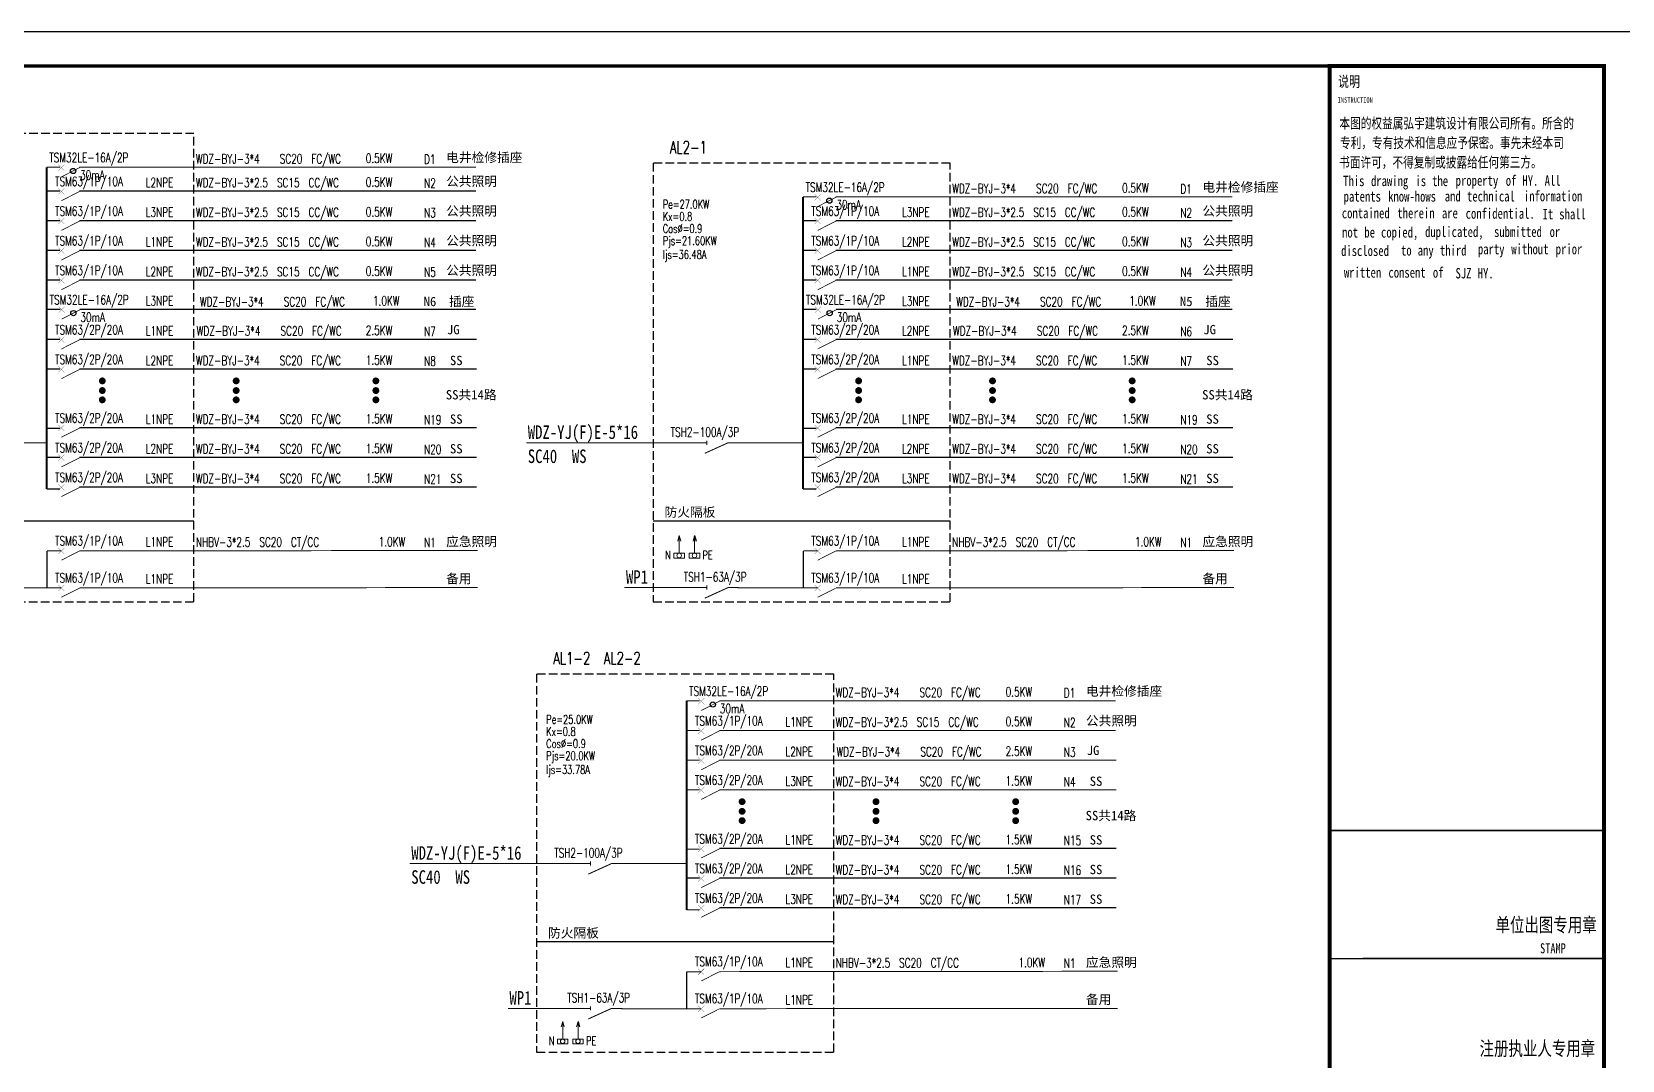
# Model space of a CAD drawing. Extents: x 552102 to 973302, y -80747 to 40012826.
# Drawn here: x 673473 to 719832, y 228739 to 258722 of the extents above; entities that cross this region are included whole.
import ezdxf
from ezdxf.enums import TextEntityAlignment as Align

# ---------------------------------------------------------------- set-up
doc = ezdxf.new("R2010")
doc.units = 0
doc.header["$LTSCALE"] = 1000
doc.header["$MEASUREMENT"] = 0
doc.linetypes.add('DASH', pattern=[0.35, 0.25, -0.1])
for name, color, linetype in [('51', 7, 'Continuous'), ('A', 3, 'Continuous'), ('D1', 7, 'Continuous'), ('DOTLN', 2, 'DASH'), ('ELEMENT', 3, 'Continuous'), ('LIN', 7, 'Continuous'), ('TEL_TEXT', 7, 'Continuous'), ('TERM', 2, 'Continuous'), ('TK', 126, 'Continuous'), ('TWT_TITLE', 7, 'Continuous'), ('WIRE-照明', 1, 'Continuous'), ('电气', 7, 'Continuous')]:
    doc.layers.add(name, color=color, linetype=linetype)
doc.layers.add('电气设计', color=3, linetype='Continuous', lineweight=20)
doc.styles.add('-宋体', font='', dxfattribs={"width": 0.8})
doc.styles.add('1030', font='COMPLEX.shx', dxfattribs={"width": 0.7, "bigfont": 'hztxt.shx'})
doc.styles.add('ROMANT', font='romant__.ttf', dxfattribs={"height": 6})
doc.styles.get("Standard").update_dxf_attribs({"font": 'gbenor.shx', "bigfont": 'gbcbig.shx'})
doc.styles.add('宋体', font='', dxfattribs={"width": 0.7})
doc.styles.get('-宋体').set_extended_font_data('SimSun')
doc.styles.get('宋体').set_extended_font_data('SimSun')

# ---------------------------------------------------------------- blocks, each defined once
blk = doc.blocks.new('1107AA')
at = {"color": 3, "linetype": 'Continuous'}
for points, const_width in [([(0, -7.5), (-3.79, 0)], 0.3), ([(-1.25, 1.25), (1.25, -1.25)], 0.1), ([(1.25, 1.25), (-1.25, -1.25)], 0.1)]:
    blk.add_lwpolyline(points, dxfattribs=dict(at, const_width=const_width))
blk = doc.blocks.new('fgrtgw')
at = {"layer": '电气设计', "color": 0, "linetype": 'Continuous'}
for p, q in [((145945, 587685), (145877, 587430)), ((145945, 586881), (145945, 587685)), ((145945, 587685), (146013, 587431))]:
    blk.add_line(p, q, dxfattribs=at)
blk.add_lwpolyline([(145709, 586881), (146182, 586881), (146182, 586667), (145709, 586667)], close=True, dxfattribs=at)
blk.add_circle((145945, 586781), 100, dxfattribs=at)
blk = doc.blocks.new('fgrwgr')
at = {"layer": '51', "color": 0, "linetype": 'Continuous'}
blk.add_line((146715, 587685), (146783, 587431), dxfattribs=at)
at = {"layer": '电气设计', "color": 0, "linetype": 'Continuous'}
for p, q in [((146715, 587685), (146647, 587430)), ((146715, 586881), (146715, 587685))]:
    blk.add_line(p, q, dxfattribs=at)
blk.add_lwpolyline([(146479, 586881), (146952, 586881), (146952, 586667), (146479, 586667)], close=True, dxfattribs=at)
blk.add_circle((146715, 586781), 100, dxfattribs=at)
blk = doc.blocks.new('SFGSRG')
at = {"layer": '电气', "color": 3, "xscale": 0.8999999999068677, "yscale": 0.900000000372529, "zscale": 0.9}
for name, p in [('fgrtgw', (-218270, -333376)), ('fgrwgr', (-218338, -333376))]:
    blk.add_blockref(name, p, dxfattribs=at)
at = {"layer": '电气', "color": 3, "style": '1030', "width": 0.7}
for s, p in [('N', (-87488, 194573)), ('PE', (-85968, 194573))]:
    blk.add_text(s, height=350, dxfattribs=at).set_placement(p)
blk = doc.blocks.new('$element$00000519')
at = {"const_width": 0.0233}
for points in [[(0, 0), (0, -0.25)], [(0, -1), (0, -0.75), (-0.25, -0.2)], [(-0.05, -0.25), (0.05, -0.25)]]:
    blk.add_lwpolyline(points, dxfattribs=at)
at = {"flags": 9}
blk.add_attdef('S', (0, 0), '', height=0.00000667, dxfattribs=at)
blk = doc.blocks.new('电气图框')
at = {"layer": 'TK'}
for p, q in [((375932, 251356), (375932, 298415)), ((383932, 286473), (375932, 286473)), ((375932, 286473), (383932, 286473)), ((383904, 282735), (376902, 282735))]:
    blk.add_line(p, q, dxfattribs=at)
at = {"layer": 'TK', "const_width": 118}
blk.add_lwpolyline([(375932, 308756), (383932, 308756), (383932, 251356), (375932, 251356)], close=True, dxfattribs=at)
at = {"layer": 'TK', "const_width": 40}
for points in [[(375932, 286473), (383932, 286473)], [(375932, 282735), (383904, 282735)]]:
    blk.add_lwpolyline(points, dxfattribs=at)
at = {"layer": 'TK', "color": 9, "style": '-宋体', "width": 0.75}
blk.add_text('说明', height=312.7, dxfattribs=at).set_placement((376180, 308150))
at = {"layer": 'TK', "style": '-宋体', "width": 0.75}
for s, height, p in [('INSTRUCTION', 151.95, (376169, 307690)), ('本图的权益属弘宇建筑设计有限公司所有。所含的', 303.8, (376220, 306938)), ('专利，专有技术和信息应予保密。事先未经本司', 303.8, (376236, 306368)), ('书面许可，不得复制或披露给任何第三方。', 303.8, (376212, 305800)), ('This', 303.8, (376329, 305256)), ('drawing', 303.8, (377139, 305256)), ('is', 303.8, (378436, 305256)), ('the', 303.8, (378922, 305256)), ('property', 303.8, (379609, 305267)), ('of', 303.8, (381068, 305267)), ('HY.', 303.8, (381554, 305267)), ('All', 303.8, (382202, 305267)), ('patents', 303.8, (376343, 304804)), ('know-hows', 303.8, (377639, 304804)), ('and', 303.8, (379290, 304809)), ('technical', 303.8, (379938, 304809)), ('information', 303.8, (381596, 304815)), ('contained', 303.8, (376289, 304318)), ('therein', 303.8, (377909, 304318)), ('confidential.', 303.8, (379899, 304306)), ('It', 303.8, (382141, 304289)), ('shall', 303.8, (382627, 304289)), ('are', 303.8, (379206, 304318)), ('not', 303.8, (376297, 303758)), ('be', 303.8, (376946, 303758)), ('copied,', 303.8, (377432, 303758)), ('duplicated,', 303.8, (378716, 303772)), ('submitted', 303.8, (380726, 303774)), ('or', 303.8, (382347, 303774)), ('disclosed', 303.8, (376267, 303220)), ('to', 303.8, (378015, 303232)), ('any', 303.8, (378501, 303232)), ('third', 303.8, (379149, 303232)), ('party', 303.8, (380257, 303269)), ('without', 303.8, (381229, 303269)), ('prior', 303.8, (382525, 303269)), ('written', 303.8, (376352, 302587)), ('consent', 303.8, (377648, 302587)), ('of', 303.8, (378944, 302587)), ('SJZ', 303.8, (379603, 302565)), ('HY.', 303.8, (380251, 302565)), ('单位出图专用章', 411.8, (380770, 283512)), ('STAMP', 294.1, (382068, 282888)), ('注册执业人专用章', 411.8, (380304, 279908))]:
    blk.add_text(s, height=height, dxfattribs=at).set_placement(p)
blk = doc.blocks.new('$TelecSys$00000011')
at = {"const_width": 0.5}
blk.add_lwpolyline([(-0.25, 0, 1), (0.25, 0, 1)], format="xyb", close=True, dxfattribs=at)

msp = doc.modelspace()

# ---------------------------------------------------------------- linework, layer by layer
for p, q in [((669539, 244463), (678198, 244463)), ((691585, 244463), (700243, 244463)), ((688189, 232195), (696847, 232195))]:
    msp.add_line(p, q)
at = {"color": 4, "const_width": 28.6}
for points in [[(671734, 246742), (673909, 246742)], [(687885, 246742), (692843, 246742)], [(693780, 246742), (695955, 246742)], [(674334, 243588), (673915, 243588)], [(674870, 243588), (686472, 243599)], [(696380, 243588), (695960, 243588)], [(696916, 243588), (708517, 243599)], [(673915, 242507), (672006, 242507)], [(674334, 242507), (673915, 242507)], [(674870, 242507), (686472, 242519)], [(690747, 242519), (692843, 242519)], [(695960, 242507), (694052, 242507)], [(696380, 242507), (695960, 242507)], [(696916, 242507), (708517, 242519)], [(684489, 234474), (689447, 234474)], [(690383, 234474), (692558, 234474)], [(692984, 231320), (692564, 231320)], [(693520, 231320), (705121, 231332)], [(687351, 230251), (689447, 230251)], [(692564, 230240), (690656, 230240)], [(692984, 230240), (692564, 230240)], [(693520, 230240), (705121, 230251)]]:
    msp.add_lwpolyline(points, dxfattribs=at)
at = {"color": 1}
for centre in [(674675, 254665), (696721, 253800), (674684, 250520), (696730, 250520), (693324, 239108)]:
    msp.add_circle(centre, 76.4, dxfattribs=at)
at = {"layer": 'A', "color": 6, "const_width": 57.2}
for points in [[(673909, 254775), (673909, 254080)], [(673909, 254080), (673909, 245391)], [(695955, 253910), (695955, 253215)], [(695955, 253215), (695955, 245391)], [(692558, 239218), (692558, 238522)], [(692558, 238522), (692558, 233123)]]:
    msp.add_lwpolyline(points, dxfattribs=at)
at = {"layer": 'D1', "color": 4, "const_width": 35.7}
for points in [[(673909, 254775), (674291, 254775)], [(674861, 254775), (686419, 254775)], [(673909, 254080), (674291, 254080)], [(674861, 254080), (686419, 254080)], [(695955, 253910), (696337, 253910)], [(696907, 253910), (708464, 253910)], [(673909, 253215), (674291, 253215)], [(674861, 253215), (686419, 253215)], [(695955, 253215), (696337, 253215)], [(696907, 253215), (708464, 253215)], [(673909, 252350), (674291, 252350)], [(674861, 252350), (686419, 252350)], [(695955, 252350), (696337, 252350)], [(696907, 252350), (708464, 252350)], [(673909, 251485), (674291, 251485)], [(674861, 251485), (686419, 251485)], [(695955, 251485), (696337, 251485)], [(696907, 251485), (708464, 251485)], [(673918, 250630), (674301, 250630)], [(674870, 250630), (686419, 250630)], [(695964, 250630), (696346, 250630)], [(696916, 250630), (708464, 250630)], [(673909, 249756), (674291, 249756)], [(674861, 249756), (686442, 249756)], [(695955, 249756), (696337, 249756)], [(696907, 249756), (708488, 249756)], [(673909, 248891), (674291, 248891)], [(674861, 248891), (686442, 248891)], [(695955, 248891), (696337, 248891)], [(696907, 248891), (708488, 248891)], [(673909, 247161), (674291, 247161)], [(674861, 247182), (686442, 247182)], [(695955, 247161), (696337, 247161)], [(696907, 247182), (708488, 247182)], [(673909, 246317), (674291, 246317)], [(674861, 246317), (686442, 246317)], [(695955, 246317), (696337, 246317)], [(696907, 246317), (708488, 246317)], [(673909, 245391), (674291, 245391)], [(674861, 245452), (686442, 245452)], [(695955, 245391), (696337, 245391)], [(696907, 245452), (708488, 245452)], [(692558, 239218), (692941, 239218)], [(693510, 239218), (705068, 239218)], [(692558, 238353), (692941, 238353)], [(693510, 238353), (705068, 238353)], [(692558, 237488), (692941, 237488)], [(693510, 237488), (705091, 237488)], [(692558, 236623), (692941, 236623)], [(693510, 236623), (705091, 236623)], [(692558, 234893), (692941, 234893)], [(693510, 234914), (705091, 234914)], [(692558, 234049), (692941, 234049)], [(693510, 234049), (705091, 234049)], [(693510, 233184), (705091, 233184)], [(692558, 233123), (692941, 233123)]]:
    msp.add_lwpolyline(points, dxfattribs=at)
at = {"layer": 'DOTLN', "color": 1, "linetype": 'DASH'}
for points in [[(669539, 242107), (678198, 242107), (678198, 255760), (669539, 255760)], [(691585, 242107), (700243, 242107), (700243, 254895), (691585, 254895)], [(688189, 228974), (696847, 228974), (696847, 239997), (688189, 239997)]]:
    msp.add_lwpolyline(points, close=True, dxfattribs=at)
at = {"layer": 'TWT_TITLE', "color": 1}
msp.add_lwpolyline([(636202, 199322), (720302, 199322), (720302, 258722), (636202, 258722)], close=True, dxfattribs=at)
at = {"layer": 'TWT_TITLE', "color": 1, "const_width": 100}
msp.add_lwpolyline([(638702, 200322), (719302, 200322), (719302, 257722), (638702, 257722)], close=True, dxfattribs=at)
at = {"layer": 'WIRE-照明', "linetype": 'Continuous', "const_width": 35}
for points in [[(673915, 243588), (673915, 242507)], [(695960, 243588), (695960, 242507)], [(692564, 231320), (692564, 230240)]]:
    msp.add_lwpolyline(points, dxfattribs=at)

# ---------------------------------------------------------------- block references
msp.add_blockref('电气图框', (335370, -51033))
at = {"layer": 'ELEMENT', "xscale": 1237.5, "yscale": 1237.5, "zscale": 1237.5, "rotation": 90}
for p in [(692843, 246742), (692843, 242519), (689447, 234474), (689447, 230251)]:
    msp.add_blockref('$element$00000519', p, dxfattribs=at)
at = {"layer": 'LIN', "xscale": 71.46562499102002, "yscale": 71.46562499102002, "zscale": 71.46562499081156, "rotation": 90}
for p in [(674334, 254764), (674334, 254069), (696380, 253899), (674334, 253204), (696380, 253204), (674334, 252339), (696380, 252339), (674334, 251474), (696380, 251474), (674344, 250619), (696389, 250619), (674334, 249745), (696380, 249745), (674334, 248880), (696380, 248880), (674334, 247171), (696380, 247171), (674334, 246306), (696380, 246306), (674334, 245441), (696380, 245441), (674334, 243588), (696380, 243588), (674334, 242507), (696380, 242507), (692984, 239206), (692984, 238341), (692984, 237477), (692984, 236612), (692984, 234903), (692984, 234038), (692984, 233173), (692984, 231320), (692984, 230240)]:
    msp.add_blockref('1107AA', p, dxfattribs=at)
at = {"layer": 'TERM', "xscale": 200, "yscale": 200, "zscale": 200}
for p in [(675528, 248545), (679430, 248545), (683502, 248545), (697574, 248545), (701476, 248545), (705548, 248545), (675528, 248263), (675528, 247992), (679430, 248263), (679430, 247992), (683502, 248263), (683502, 247992), (697574, 248263), (697574, 247992), (701476, 248263), (701476, 247992), (705548, 248263), (705548, 247992), (694178, 236277), (694178, 235995), (698080, 236277), (698080, 235995), (702151, 236277), (702151, 235995), (694178, 235724), (698080, 235724), (702151, 235724)]:
    msp.add_blockref('$TelecSys$00000011', p, dxfattribs=at)
at = {"layer": '电气', "xscale": 0.7146562495370744, "yscale": 0.7146562495370744, "zscale": 0.7146562495507874}
for p in [(754461, 104290), (751065, 90128)]:
    msp.add_blockref('SFGSRG', p, dxfattribs=at)

# ---------------------------------------------------------------- texts
at = {"style": 'ROMANT', "width": 0.7}
for s, p in [('WDZ-BYJ-3*4   SC20  FC/WC', (678256, 254883)), ('WDZ-BYJ-3*2.5  SC15  CC/WC', (678256, 254188)), ('WDZ-BYJ-3*4   SC20  FC/WC', (700302, 254018)), ('WDZ-BYJ-3*2.5  SC15  CC/WC', (678256, 253323)), ('WDZ-BYJ-3*2.5  SC15  CC/WC', (700302, 253323)), ('WDZ-BYJ-3*2.5  SC15  CC/WC', (678256, 252458)), ('WDZ-BYJ-3*2.5  SC15  CC/WC', (700302, 252458)), ('WDZ-BYJ-3*2.5  SC15  CC/WC', (678256, 251593)), ('WDZ-BYJ-3*2.5  SC15  CC/WC', (700302, 251593)), ('WDZ-BYJ-3*4   SC20  FC/WC', (678372, 250716)), ('WDZ-BYJ-3*4   SC20  FC/WC', (700418, 250716)), ('WDZ-BYJ-3*4   SC20  FC/WC', (678279, 249864)), ('WDZ-BYJ-3*4   SC20  FC/WC', (700325, 249864)), ('WDZ-BYJ-3*4   SC20  FC/WC', (678256, 248999)), ('WDZ-BYJ-3*4   SC20  FC/WC', (700302, 248999)), ('WDZ-BYJ-3*4   SC20  FC/WC', (678256, 247290)), ('WDZ-BYJ-3*4   SC20  FC/WC', (700302, 247290)), ('WDZ-BYJ-3*4   SC20  FC/WC', (678256, 246425)), ('WDZ-BYJ-3*4   SC20  FC/WC', (700302, 246425)), ('WDZ-BYJ-3*4   SC20  FC/WC', (678256, 245560)), ('WDZ-BYJ-3*4   SC20  FC/WC', (700302, 245560)), ('NHBV-3*2.5  SC20  CT/CC', (678256, 243711)), ('NHBV-3*2.5  SC20  CT/CC', (700302, 243711)), ('WDZ-BYJ-3*4   SC20  FC/WC', (696905, 239326)), ('WDZ-BYJ-3*2.5  SC15  CC/WC', (696905, 238461)), ('WDZ-BYJ-3*4   SC20  FC/WC', (696929, 237596)), ('WDZ-BYJ-3*4   SC20  FC/WC', (696905, 236731)), ('WDZ-BYJ-3*4   SC20  FC/WC', (696905, 235022)), ('WDZ-BYJ-3*4   SC20  FC/WC', (696905, 234157)), ('WDZ-BYJ-3*4   SC20  FC/WC', (696905, 233292)), ('NHBV-3*2.5  SC20  CT/CC', (696905, 231443))]:
    msp.add_text(s, height=271.57, dxfattribs=at).set_placement(p)
at = {"layer": 'LIN', "style": 'ROMANT', "width": 0.7}
for s, height, p in [('TSM32LE-16A/2P', 271.57, (673983, 254919)), ('0.5KW', 271.6, (683209, 254899)), ('D1', 271.6, (684907, 254869)), ('TSM63/1P/10A', 271.57, (674151, 254224)), ('30mA', 271.6, (674879, 254410)), ('L2NPE', 271.6, (676794, 254193)), ('0.5KW', 271.6, (683209, 254204)), ('N2', 271.6, (684907, 254174)), ('TSM32LE-16A/2P', 271.57, (696028, 254054)), ('0.5KW', 271.6, (705254, 254034)), ('D1', 271.6, (706952, 254005)), ('TSM63/1P/10A', 271.57, (674151, 253359)), ('L3NPE', 271.6, (676794, 253328)), ('0.5KW', 271.6, (683209, 253339)), ('TSM63/1P/10A', 271.57, (696196, 253359)), ('30mA', 271.6, (696925, 253545)), ('L3NPE', 271.6, (698839, 253328)), ('0.5KW', 271.6, (705254, 253339)), ('N3', 271.6, (684907, 253310)), ('N2', 271.6, (706952, 253310)), ('TSM63/1P/10A', 271.57, (674151, 252494)), ('L1NPE', 271.6, (676794, 252464)), ('0.5KW', 271.6, (683209, 252474)), ('N4', 271.6, (684907, 252445)), ('TSM63/1P/10A', 271.57, (696196, 252494)), ('L2NPE', 271.6, (698839, 252464)), ('0.5KW', 271.6, (705254, 252474)), ('N3', 271.6, (706952, 252445)), ('TSM63/1P/10A', 271.57, (674151, 251629)), ('L2NPE', 271.6, (676794, 251599)), ('0.5KW', 271.6, (683209, 251609)), ('N5', 271.6, (684907, 251580)), ('TSM63/1P/10A', 271.57, (696196, 251629)), ('L1NPE', 271.6, (698839, 251599)), ('0.5KW', 271.6, (705254, 251609)), ('N4', 271.6, (706952, 251580)), ('TSM32LE-16A/2P', 271.57, (673992, 250774)), ('L3NPE', 271.6, (676794, 250743)), ('1.0KW', 271.6, (683417, 250743)), ('TSM32LE-16A/2P', 271.57, (696038, 250774)), ('L3NPE', 271.6, (698839, 250734)), ('1.0KW', 271.6, (705463, 250743)), ('30mA', 271.6, (674889, 250265)), ('30mA', 271.6, (696935, 250265)), ('TSM63/2P/20A', 271.57, (674151, 249900)), ('L1NPE', 271.6, (676794, 249869)), ('2.5KW', 271.6, (683209, 249880)), ('N7', 271.6, (684907, 249850)), ('TSM63/2P/20A', 271.57, (696196, 249900)), ('L2NPE', 271.6, (698839, 249869)), ('2.5KW', 271.6, (705254, 249880)), ('N6', 271.6, (706952, 249850)), ('TSM63/2P/20A', 271.57, (674151, 249035)), ('L2NPE', 271.6, (676794, 249004)), ('1.5KW', 271.6, (683209, 249015)), ('N8', 271.6, (684907, 248985)), ('TSM63/2P/20A', 271.57, (696196, 249035)), ('L1NPE', 271.6, (698839, 249004)), ('1.5KW', 271.6, (705254, 249015)), ('N7', 271.6, (706952, 248985)), ('TSM63/2P/20A', 271.57, (674151, 247326)), ('L1NPE', 271.6, (676794, 247295)), ('1.5KW', 271.6, (683209, 247306)), ('TSM63/2P/20A', 271.57, (696196, 247326)), ('L1NPE', 271.6, (698839, 247295)), ('1.5KW', 271.6, (705254, 247306)), ('N19', 271.6, (684907, 247276)), ('N19', 271.6, (706952, 247276)), ('TSM63/2P/20A', 271.57, (674151, 246461)), ('L2NPE', 271.6, (676794, 246430)), ('1.5KW', 271.6, (683209, 246441)), ('N20', 271.6, (684907, 246412)), ('TSM63/2P/20A', 271.57, (696196, 246461)), ('L2NPE', 271.6, (698839, 246430)), ('1.5KW', 271.6, (705254, 246441)), ('N20', 271.6, (706952, 246412)), ('TSM63/2P/20A', 271.57, (674151, 245596)), ('L3NPE', 271.6, (676794, 245566)), ('1.5KW', 271.6, (683209, 245576)), ('N21', 271.6, (684907, 245547)), ('TSM63/2P/20A', 271.57, (696196, 245596)), ('L3NPE', 271.6, (698839, 245566)), ('1.5KW', 271.6, (705254, 245576)), ('N21', 271.6, (706952, 245547)), ('TSM63/1P/10A', 271.57, (674151, 243747)), ('L1NPE', 271.6, (676794, 243716)), ('1.0KW', 271.6, (683585, 243721)), ('N1', 271.6, (684907, 243697)), ('TSM63/1P/10A', 271.57, (696196, 243747)), ('L1NPE', 271.6, (698839, 243716)), ('1.0KW', 271.6, (705630, 243721)), ('N1', 271.6, (706952, 243697)), ('TSM63/1P/10A', 271.57, (674151, 242666)), ('TSM63/1P/10A', 271.57, (696196, 242666)), ('L1NPE', 271.6, (676794, 242635)), ('L1NPE', 271.6, (698839, 242635)), ('TSM32LE-16A/2P', 271.57, (692632, 239362)), ('0.5KW', 271.6, (701858, 239342)), ('D1', 271.6, (703556, 239312)), ('TSM63/1P/10A', 271.57, (692800, 238497)), ('30mA', 271.6, (693529, 238853)), ('L1NPE', 271.6, (695443, 238466)), ('0.5KW', 271.6, (701858, 238477)), ('N2', 271.6, (703556, 238447)), ('TSM63/2P/20A', 271.57, (692800, 237632)), ('L2NPE', 271.6, (695443, 237601)), ('2.5KW', 271.6, (701858, 237612)), ('N3', 271.6, (703556, 237582)), ('TSM63/2P/20A', 271.57, (692800, 236767)), ('L3NPE', 271.6, (695443, 236737)), ('1.5KW', 271.6, (701858, 236747)), ('N4', 271.6, (703556, 236718)), ('TSM63/2P/20A', 271.57, (692800, 235058)), ('L1NPE', 271.6, (695443, 235027)), ('1.5KW', 271.6, (701858, 235038)), ('N15', 271.6, (703556, 235008)), ('TSM63/2P/20A', 271.57, (692800, 234193)), ('L2NPE', 271.6, (695443, 234163)), ('1.5KW', 271.6, (701858, 234173)), ('N16', 271.6, (703556, 234144)), ('TSM63/2P/20A', 271.57, (692800, 233328)), ('L3NPE', 271.6, (695443, 233298)), ('1.5KW', 271.6, (701858, 233308)), ('N17', 271.6, (703556, 233279)), ('TSM63/1P/10A', 271.57, (692800, 231479)), ('L1NPE', 271.6, (695443, 231448)), ('1.0KW', 271.6, (702234, 231453)), ('N1', 271.6, (703556, 231429)), ('TSM63/1P/10A', 271.57, (692800, 230398)), ('L1NPE', 271.6, (695443, 230367))]:
    msp.add_text(s, height=height, dxfattribs=at).set_placement(p)
at = {"layer": 'LIN', "style": '宋体'}
for s, p in [('电井检修插座', (685551, 254923)), ('公共照明', (685551, 254228)), ('电井检修插座', (707596, 254058)), ('公共照明', (685551, 253363)), ('公共照明', (707596, 253363)), ('公共照明', (685551, 252498)), ('公共照明', (707596, 252498)), ('公共照明', (685551, 251633)), ('公共照明', (707596, 251633)), ('N6  插座', (684894, 250724)), ('N5  插座', (706940, 250724)), ('JG', (685574, 249904)), ('JG', (707620, 249904)), ('SS', (685660, 249004)), ('SS', (707706, 249004)), ('SS共14路', (685541, 248004)), ('SS共14路', (707587, 248004)), ('SS', (685660, 247295)), ('SS', (707706, 247295)), ('SS', (685660, 246430)), ('SS', (707706, 246430)), ('SS', (685660, 245566)), ('SS', (707706, 245566)), ('防火隔板', (691917, 244583)), ('应急照明', (685551, 243725)), ('应急照明', (707596, 243725)), ('备用', (685551, 242644)), ('备用', (707596, 242644)), ('电井检修插座', (704200, 239365)), ('公共照明', (704200, 238501)), ('JG', (704223, 237636)), ('SS', (704310, 236737)), ('SS共14路', (704190, 235736)), ('SS', (704310, 235027)), ('SS', (704310, 234163)), ('SS', (704310, 233298)), ('防火隔板', (688521, 232315)), ('应急照明', (704200, 231457)), ('备用', (704200, 230376))]:
    msp.add_text(s, height=271.6, dxfattribs=at).set_placement(p)
at = {"layer": 'LIN', "style": 'ROMANT', "width": 0.7}
for s, p in [('TSH2-100A/3P', (692095, 247052)), ('TSH1-63A/3P', (692476, 242829)), ('TSH2-100A/3P', (688699, 234784)), ('TSH1-63A/3P', (689079, 230561))]:
    msp.add_text(s, height=271.57, dxfattribs=at).set_placement(p, align=Align.MIDDLE_LEFT)
at = {"layer": 'TEL_TEXT', "style": '1030', "width": 0.7}
for s, height, p in [('AL2-1', 357.3, (692068, 255179)), ('Pe=27.0KW', 251.6, (691864, 253567)), ('Kx=0.8', 251.6, (691864, 253213)), ('Pjs=21.60KW', 251.56, (691864, 252505)), ('Cos%%C=0.9', 251.6, (691864, 252859)), ('Ijs=36.48A', 251.6, (691864, 252103)), ('AL1-2', 357.3, (688672, 240281)), ('AL2-2', 357.3, (690142, 240281)), ('Pe=25.0KW', 251.6, (688467, 238550)), ('Kx=0.8', 251.6, (688467, 238196)), ('Cos%%C=0.9', 251.6, (688467, 237843)), ('Pjs=20.0KW', 251.6, (688467, 237489)), ('Ijs=33.78A', 251.6, (688467, 237086))]:
    msp.add_text(s, height=height, dxfattribs=at).set_placement(p)
at = {"layer": '电气设计', "color": 0, "style": '宋体', "width": 0.8}
for s, height, p in [('WDZ-YJ(F)E-5*16', 393.72, (687930, 246853)), ('SC40  WS', 393.7, (687930, 246150)), ('WP1', 393.7, (690792, 242629)), ('WDZ-YJ(F)E-5*16', 393.72, (684534, 234585)), ('SC40  WS', 393.7, (684534, 233882)), ('WP1', 393.7, (687395, 230361))]:
    msp.add_text(s, height=height, dxfattribs=at).set_placement(p)

doc.saveas('drawing.dxf')
